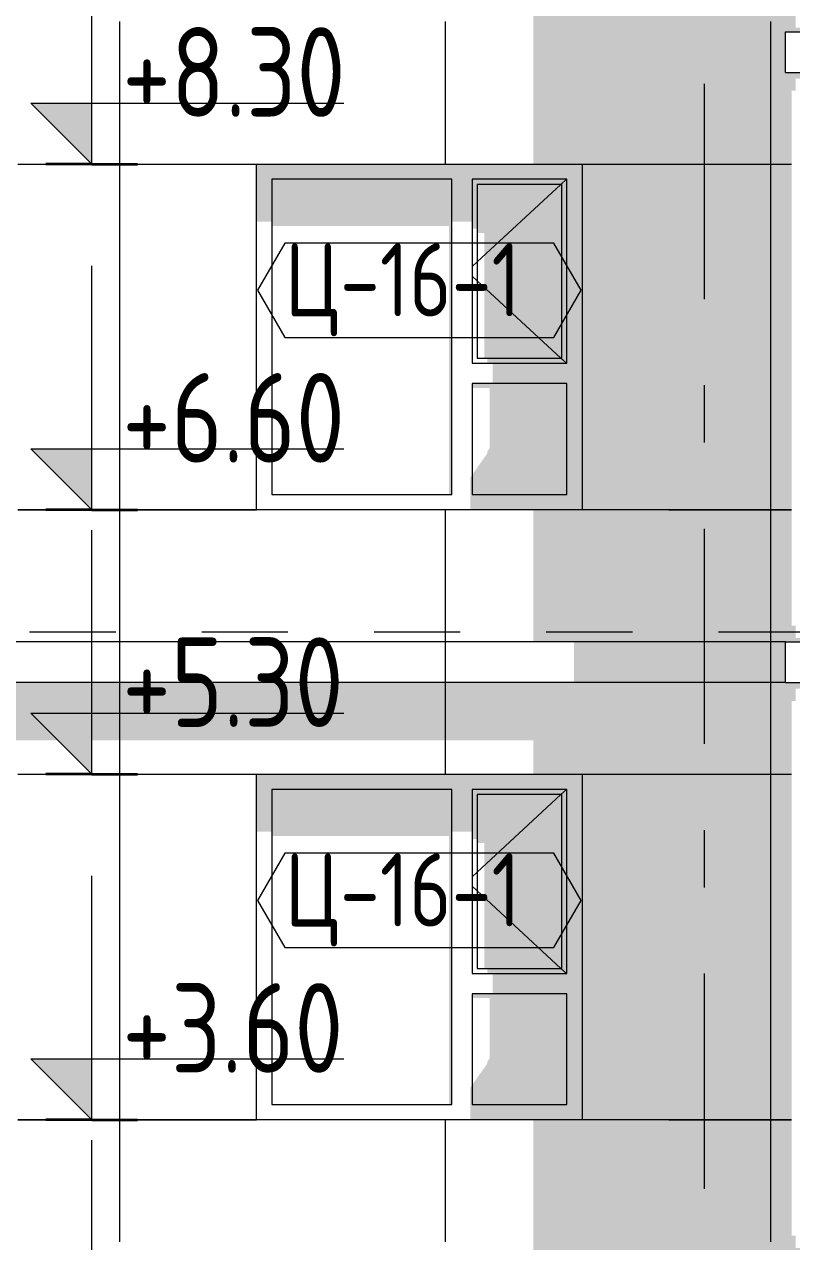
# Model space of a CAD drawing. Header units: millimetres. Extents: x 18162 to 7085488, y 72188 to 247925.
# Drawn here: x 5809667 to 5813439, y 109385 to 115371 of the extents above; entities that cross this region are included whole.
import ezdxf
from ezdxf.enums import TextEntityAlignment as Align

# ---------------------------------------------------------------- set-up
doc = ezdxf.new("R2010")
doc.units = ezdxf.units.MM
doc.header["$MEASUREMENT"] = 0
doc.linetypes.add('Dashed', pattern=[423.333333, 211.666667, -211.666667])
doc.linetypes.add('Double Dashed', pattern=[1093.611073, 529.166651, -211.666656, 141.111112, -211.666656])
for name, color, linetype in [('Archicad Windows', 7, 'Continuous'), ('Structural - Bearing', 7, 'Continuous'), ('Structural - Grid', 7, 'Continuous')]:
    doc.layers.add(name, color=color, linetype=linetype)
doc.styles.add('GENERATED_STYLE_3', font='', dxfattribs={"width": 0.8})
doc.styles.get('GENERATED_STYLE_3').set_extended_font_data('ISOCPEUR MON')
doc.dimstyles.new('GENERATED_STYLE__19', dxfattribs={"dimtxt": 440.00001, "dimasz": 228, "dimexe": 0.18, "dimexo": 31028.935828, "dimgap": 0, "dimtad": 1, "dimdec": 0, "dimzin": 0, "dimdsep": 46, "dimtxsty": 'GENERATED_STYLE_3', "dimblk": 'ARROWHEAD_2', "dimblk1": 'ARROWHEAD_2', "dimblk2": 'ARROWHEAD_2', "dimcen": 0.09, "dimclrd": 13, "dimclre": 13, "dimclrt": 13, "dimadec": 0, "dimazin": 0, "dimtfac": 1, "dimtdec": 4, "dimtmove": 0, "dimatfit": 3, "dimfxl": 1, "dimtolj": 1, "dimtzin": 0, "dimarcsym": 0})
doc.dimstyles.new('GENERATED_STYLE__20', dxfattribs={"dimtxt": 440.00001, "dimasz": 228, "dimexe": 0.18, "dimexo": 31229.618294, "dimgap": 0, "dimtad": 1, "dimdec": 0, "dimzin": 0, "dimdsep": 46, "dimtxsty": 'GENERATED_STYLE_3', "dimblk": 'ARROWHEAD_2', "dimblk1": 'ARROWHEAD_2', "dimblk2": 'ARROWHEAD_2', "dimcen": 0.09, "dimclrd": 13, "dimclre": 13, "dimclrt": 13, "dimadec": 0, "dimazin": 0, "dimtfac": 1, "dimtdec": 4, "dimtmove": 0, "dimatfit": 3, "dimfxl": 1, "dimtolj": 1, "dimtzin": 0, "dimarcsym": 0})
doc.dimstyles.new('GENERATED_STYLE__30', dxfattribs={"dimtxt": 440.00001, "dimasz": 228, "dimexe": 0.18, "dimexo": 0.0625, "dimgap": 0, "dimtad": 1, "dimdec": 0, "dimzin": 0, "dimdsep": 46, "dimtxsty": 'GENERATED_STYLE_3', "dimblk": 'ARROWHEAD_2', "dimblk1": 'ARROWHEAD_2', "dimblk2": 'ARROWHEAD_2', "dimcen": 0.09, "dimclrd": 13, "dimclre": 13, "dimclrt": 13, "dimadec": 0, "dimazin": 0, "dimtfac": 1, "dimtdec": 4, "dimtmove": 0, "dimatfit": 3, "dimfxl": 1, "dimtolj": 1, "dimtzin": 0, "dimarcsym": 0})

# ---------------------------------------------------------------- blocks, each defined once
blk = doc.blocks.new('*X2295', base_point=(5785635.3, 106384.1))
at = {"layer": 'Structural - Bearing', "color": 8, "linetype": 'Continuous', "lineweight": 13}
for p, q in [((5810135.3, 115384.1), (5810135.3, 115284.1)), ((5811735.3, 115384.1), (5811735.3, 115284.1)), ((5813335.3, 115384.1), (5813335.3, 115284.1))]:
    blk.add_line(p, q, dxfattribs=at)
blk = doc.blocks.new('*X2337', base_point=(5785635.3, 106384.1))
at = {"layer": 'Structural - Bearing', "color": 8, "linetype": 'Continuous', "lineweight": 13}
for p, q in [((5810135.3, 112134.1), (5810135.3, 109984.1)), ((5811735.3, 112134.1), (5811735.3, 111684.1)), ((5813335.3, 112134.1), (5813335.3, 109984.1)), ((5809635.3, 111684.1), (5810135.3, 111684.1)), ((5810135.3, 111684.1), (5810808.8, 111684.1)), ((5812408.8, 111684.1), (5812835.3, 111684.1)), ((5812835.3, 111684.1), (5813335.3, 111684.1)), ((5813335.3, 111684.1), (5813439.3, 111684.1)), ((5810135.3, 109984.1), (5809635.3, 109984.1)), ((5809635.3, 109984.1), (5810135.3, 109984.1)), ((5810135.3, 109984.1), (5810808.8, 109984.1)), ((5810135.3, 109984.1), (5810135.3, 109384.1)), ((5810808.8, 109984.1), (5810135.3, 109984.1)), ((5811735.3, 109984.1), (5811735.3, 109384.1)), ((5812835.3, 109984.1), (5812408.8, 109984.1)), ((5813335.3, 109984.1), (5812835.3, 109984.1)), ((5812835.3, 109984.1), (5813335.3, 109984.1)), ((5813335.3, 109984.1), (5813439.3, 109984.1)), ((5813335.3, 109984.1), (5813335.3, 109384.1)), ((5813439.3, 109984.1), (5813335.3, 109984.1))]:
    blk.add_line(p, q, dxfattribs=at)
blk = doc.blocks.new('*X2353', base_point=(5785635.3, 106384.1))
at = {"layer": 'Structural - Bearing', "color": 7, "linetype": 'Continuous', "lineweight": 9}
for p, q in [((5806935.3, 112334.1), (5806935.3, 112134.1)), ((5808535.3, 112334.1), (5808535.3, 112134.1)), ((5810135.3, 112334.1), (5810135.3, 112134.1)), ((5811735.3, 112334.1), (5811735.3, 112134.1)), ((5813335.3, 112334.1), (5813335.3, 112134.1))]:
    blk.add_line(p, q, dxfattribs=at)
blk = doc.blocks.new('*X2475', base_point=(5785635.3, 106384.1))
at = {"layer": 'Structural - Bearing', "color": 8, "linetype": 'Continuous', "lineweight": 13}
for p, q in [((5810135.3, 115284.1), (5810135.3, 112984.1)), ((5811735.3, 115284.1), (5811735.3, 114684.1)), ((5813335.3, 115284.1), (5813335.3, 112984.1)), ((5809635.3, 114684.1), (5810135.3, 114684.1)), ((5810135.3, 114684.1), (5811235.3, 114684.1)), ((5812408.8, 114684.1), (5812835.3, 114684.1)), ((5812835.3, 114684.1), (5813335.3, 114684.1)), ((5813335.3, 114684.1), (5813439.3, 114684.1)), ((5810135.3, 112984.1), (5809635.3, 112984.1)), ((5809635.3, 112984.1), (5810135.3, 112984.1)), ((5810135.3, 112984.1), (5810808.8, 112984.1)), ((5810135.3, 112984.1), (5810135.3, 112384.1)), ((5810808.8, 112984.1), (5810135.3, 112984.1)), ((5811735.3, 112984.1), (5811735.3, 112384.1)), ((5812835.3, 112984.1), (5812408.8, 112984.1)), ((5813335.3, 112984.1), (5812835.3, 112984.1)), ((5812835.3, 112984.1), (5813335.3, 112984.1)), ((5813335.3, 112984.1), (5813439.3, 112984.1)), ((5813335.3, 112984.1), (5813335.3, 112384.1)), ((5813439.3, 112984.1), (5813335.3, 112984.1)), ((5810135.3, 112384.1), (5810135.3, 112334.1)), ((5811735.3, 112384.1), (5811735.3, 112334.1)), ((5813335.3, 112384.1), (5813335.3, 112334.1))]:
    blk.add_line(p, q, dxfattribs=at)
blk = doc.blocks.new('*D2594', base_point=(5785635.3, 106384.1))
at = {"color": 12, "linetype": 'Continuous', "lineweight": 35}
for p, q in [((5838328.4, 109420.7), (5838628.4, 109247.5)), ((5838328.4, 109220.7), (5838628.4, 109047.5))]:
    blk.add_line(p, q, dxfattribs=at)
at = {"color": 13, "linetype": 'Continuous', "lineweight": 13}
blk.add_line((5838478.4, 109134.1), (5838478.4, 109334.1), dxfattribs=at)
blk = doc.blocks.new('ARROWHEAD_2')
at = {"color": 0, "linetype": 'Continuous', "lineweight": 0}
for p, q in [((-0.378, -0.655), (0.378, 0.655)), ((0, 0), (-1, 0))]:
    blk.add_line(p, q, dxfattribs=at)
blk = doc.blocks.new('*D2595', base_point=(5785635.3, 106384.1))
at = {"color": 12, "linetype": 'Continuous', "lineweight": 35}
for p, q in [((5838328.4, 112220.7), (5838628.4, 112047.5)), ((5838328.4, 109420.7), (5838628.4, 109247.5))]:
    blk.add_line(p, q, dxfattribs=at)
at = {"color": 13, "linetype": 'Continuous', "lineweight": 13}
for p, q in [((5838703.4, 112134.1), (5837187.8, 112134.1)), ((5838478.4, 109334.1), (5838478.4, 112134.1)), ((5838703.4, 109334.1), (5837187.8, 109334.1)), ((5838478.4, 109134.1), (5838478.4, 109334.1))]:
    blk.add_line(p, q, dxfattribs=at)
at = {"color": 13, "lineweight": 13, "char_height": 440, "attachment_point": 7, "rotation": 90, "style": 'GENERATED_STYLE_3'}
for s, insert in [('\\A1;{\\pql;\\fISOCPEUR MON|b0|i0|c0|p0;\\W0.800000;2,800}', (5838605.9, 110549.6)), ('\\A1;{\\pql;\\fISOCPEUR MON|b0|i0|c0|p0;\\W0.800000;200}', (5838518.1, 109420.8))]:
    blk.add_mtext(s, dxfattribs=dict(at, insert=insert))
blk = doc.blocks.new('*D2596', base_point=(5785635.3, 106384.1))
at = {"color": 13, "linetype": 'Continuous', "lineweight": 13}
for p, q in [((5838478.4, 112334.1), (5838478.4, 115134.1)), ((5838703.4, 112334.1), (5837187.8, 112334.1)), ((5838478.4, 112134.1), (5838478.4, 112334.1))]:
    blk.add_line(p, q, dxfattribs=at)
at = {"color": 12, "linetype": 'Continuous', "lineweight": 35}
for p, q in [((5838328.4, 112420.7), (5838628.4, 112247.5)), ((5838328.4, 112220.7), (5838628.4, 112047.5))]:
    blk.add_line(p, q, dxfattribs=at)
blk = doc.blocks.new('*D2597', base_point=(5785635.3, 106384.1))
at = {"color": 12, "linetype": 'Continuous', "lineweight": 35}
for p, q in [((5838328.4, 115220.7), (5838628.4, 115047.5)), ((5838328.4, 112420.7), (5838628.4, 112247.5))]:
    blk.add_line(p, q, dxfattribs=at)
at = {"color": 13, "linetype": 'Continuous', "lineweight": 13}
for p, q in [((5838703.4, 115134.1), (5837187.8, 115134.1)), ((5838478.4, 112334.1), (5838478.4, 115134.1))]:
    blk.add_line(p, q, dxfattribs=at)
at = {"color": 13, "lineweight": 13, "char_height": 440, "attachment_point": 7, "rotation": 90, "style": 'GENERATED_STYLE_3'}
for s, insert in [('\\A1;{\\pql;\\fISOCPEUR MON|b0|i0|c0|p0;\\W0.800000;2,800}', (5838605.9, 113549.6)), ('\\A1;{\\pql;\\fISOCPEUR MON|b0|i0|c0|p0;\\W0.800000;200}', (5838518.1, 112420.8))]:
    blk.add_mtext(s, dxfattribs=dict(at, insert=insert))
blk = doc.blocks.new('*D2598', base_point=(5785635.3, 106384.1))
at = {"color": 13, "linetype": 'Continuous', "lineweight": 13}
for p, q in [((5838478.4, 115334.1), (5838478.4, 118134.1)), ((5838703.4, 115334.1), (5837187.8, 115334.1)), ((5838478.4, 115134.1), (5838478.4, 115334.1)), ((5838703.4, 115134.1), (5837187.8, 115134.1))]:
    blk.add_line(p, q, dxfattribs=at)
at = {"color": 12, "linetype": 'Continuous', "lineweight": 35}
for p, q in [((5838328.4, 115420.7), (5838628.4, 115247.5)), ((5838328.4, 115220.7), (5838628.4, 115047.5))]:
    blk.add_line(p, q, dxfattribs=at)
blk = doc.blocks.new('*D2599', base_point=(5785635.3, 106384.1))
at = {"color": 12, "linetype": 'Continuous', "lineweight": 35}
for p, q in [((5838328.4, 118220.7), (5838628.4, 118047.5)), ((5838328.4, 115420.7), (5838628.4, 115247.5))]:
    blk.add_line(p, q, dxfattribs=at)
at = {"color": 13, "linetype": 'Continuous', "lineweight": 13}
for p, q in [((5838703.4, 118134.1), (5837187.8, 118134.1)), ((5838478.4, 115334.1), (5838478.4, 118134.1))]:
    blk.add_line(p, q, dxfattribs=at)
at = {"color": 13, "lineweight": 13, "char_height": 440, "attachment_point": 7, "rotation": 90, "style": 'GENERATED_STYLE_3'}
for s, insert in [('\\A1;{\\pql;\\fISOCPEUR MON|b0|i0|c0|p0;\\W0.800000;2,800}', (5838605.9, 116549.6)), ('\\A1;{\\pql;\\fISOCPEUR MON|b0|i0|c0|p0;\\W0.800000;200}', (5838518.1, 115420.8))]:
    blk.add_mtext(s, dxfattribs=dict(at, insert=insert))
blk = doc.blocks.new('*D2646', base_point=(5785635.3, 106384.1))
at = {"color": 13, "linetype": 'Continuous', "lineweight": 13}
for p, q in [((5801482.5, 156834.1), (5801482.5, 156980.8)), ((5816658.8, 156834.1), (5801257.5, 156834.1)), ((5801482.5, 102734.1), (5801482.5, 156834.1)), ((5806188.8, 102734.1), (5801257.5, 102734.1)), ((5801482.5, 102587.4), (5801482.5, 102734.1))]:
    blk.add_line(p, q, dxfattribs=at)
at = {"color": 12, "linetype": 'Continuous', "lineweight": 35}
for p, q in [((5801632.5, 156747.5), (5801332.5, 156920.7)), ((5801332.5, 102820.7), (5801632.5, 102647.5))]:
    blk.add_line(p, q, dxfattribs=at)
at = {"color": 13, "lineweight": 13, "insert": (5801610.1, 129125.4), "char_height": 440, "attachment_point": 7, "rotation": 90, "style": 'GENERATED_STYLE_3'}
blk.add_mtext('\\A1;{\\pql;\\fISOCPEUR MON|b0|i0|c0|p0;\\W0.800000;54,100}', dxfattribs=at)
blk = doc.blocks.new('Label_157_3', base_point=(5811608.8, 110829.1))
at = {"color": 13, "linetype": 'Continuous', "lineweight": 13, "flags": 128}
blk.add_lwpolyline([(5810813.7, 111063.3), (5810947.8, 110831.1), (5812269.9, 110831.1), (5812404, 111063.3), (5812269.9, 111295.6), (5810947.8, 111295.6)], close=True, dxfattribs=at)
at = {"color": 13, "lineweight": 13, "insert": (5810947.8, 111294.9), "char_height": 360, "attachment_point": 1, "style": 'GENERATED_STYLE_3'}
blk.add_mtext('\\A1;{\\pql;\\pt0,253000;\\fISOCPEUR MON|b0|i0|c0|p0;\\W0.800000;Ц-16-1\\fISOCPEUR MON|b0|i0|c0|p0;\\W0.800000;\\A1{\\H.66x;\\S^  ;}\\fISOCPEUR MON|b0|i0|c0|p0;\\W0.800000;\\fISOCPEUR MON|b0|i0|c0|p0;\\W0.800000;\\A1{\\H.66x;\\S^  ;}\\fISOCPEUR MON|b0|i0|c0|p0;\\W0.800000; \\fISOCPEUR MON|b0|i0|c0|p0;\\W0.800000;\\fISOCPEUR MON|b0|i0|c0|p0;\\W0.800000;\\fISOCPEUR MON|b0|i0|c0|p0;\\W0.800000;\\fISOCPEUR MON|b0|i0|c0|p0;\\W0.800000;\\fISOCPEUR MON|b0|i0|c0|p0;\\W0.800000;\\fISOCPEUR MON|b0|i0|c0|p0;\\W0.800000;\\fISOCPEUR MON|b0|i0|c0|p0;\\W0.800000;\\fISOCPEUR MON|b0|i0|c0|p0;\\W0.800000;\\fISOCPEUR MON|b0|i0|c0|p0;\\W0.800000;\\fISOCPEUR MON|b0|i0|c0|p0;\\W0.800000;\\fISOCPEUR MON|b0|i0|c0|p0;\\W0.800000;\\fISOCPEUR MON|b0|i0|c0|p0;\\W0.800000;\\fISOCPEUR MON|b0|i0|c0|p0;\\W0.800000;\\fISOCPEUR MON|b0|i0|c0|p0;\\W0.800000;\\fISOCPEUR MON|b0|i0|c0|p0;\\W0.800000;\\fISOCPEUR MON|b0|i0|c0|p0;\\W0.800000;\\fISOCPEUR MON|b0|i0|c0|p0;\\W0.800000;\\fISOCPEUR MON|b0|i0|c0|p0;\\W0.800000;\\fISOCPEUR MON|b0|i0|c0|p0;\\W0.800000;\\fISOCPEUR MON|b0|i0|c0|p0;\\W0.800000;\\fISOCPEUR MON|b0|i0|c0|p0;\\W0.800000;\\fISOCPEUR MON|b0|i0|c0|p0;\\W0.800000;\\fISOCPEUR MON|b0|i0|c0|p0;\\W0.800000;\\fISOCPEUR MON|b0|i0|c0|p0;\\W0.800000;\\fISOCPEUR MON|b0|i0|c0|p0;\\W0.800000;\\fISOCPEUR MON|b0|i0|c0|p0;\\W0.800000;\\fISOCPEUR MON|b0|i0|c0|p0;\\W0.800000;\\fISOCPEUR MON|b0|i0|c0|p0;\\W0.800000;\\fISOCPEUR MON|b0|i0|c0|p0;\\W0.800000;\\fISOCPEUR MON|b0|i0|c0|p0;\\W0.800000;\\fISOCPEUR MON|b0|i0|c0|p0;\\W0.800000;\\fISOCPEUR MON|b0|i0|c0|p0;\\W0.800000;\\fISOCPEUR MON|b0|i0|c0|p0;\\W0.800000;\\fISOCPEUR MON|b0|i0|c0|p0;\\W0.800000;\\fISOCPEUR MON|b0|i0|c0|p0;\\W0.800000;\\fISOCPEUR MON|b0|i0|c0|p0;\\W0.800000;\\fISOCPEUR MON|b0|i0|c0|p0;\\W0.800000;\\fISOCPEUR MON|b0|i0|c0|p0;\\W0.800000;\\fISOCPEUR MON|b0|i0|c0|p0;\\W0.800000;\\fISOCPEUR MON|b0|i0|c0|p0;\\W0.800000;\\fISOCPEUR MON|b0|i0|c0|p0;\\W0.800000;\\fISOCPEUR MON|b0|i0|c0|p0;\\W0.800000;\\fISOCPEUR MON|b0|i0|c0|p0;\\W0.800000;}', dxfattribs=at)
blk = doc.blocks.new('Label_198_3', base_point=(5811608.8, 113829.1))
at = {"color": 13, "linetype": 'Continuous', "lineweight": 13, "flags": 128}
blk.add_lwpolyline([(5810813.7, 114063.3), (5810947.8, 113831.1), (5812269.9, 113831.1), (5812404, 114063.3), (5812269.9, 114295.6), (5810947.8, 114295.6)], close=True, dxfattribs=at)
at = {"color": 13, "lineweight": 13, "insert": (5810947.8, 114294.9), "char_height": 360, "attachment_point": 1, "style": 'GENERATED_STYLE_3'}
blk.add_mtext('\\A1;{\\pql;\\pt0,253000;\\fISOCPEUR MON|b0|i0|c0|p0;\\W0.800000;Ц-16-1\\fISOCPEUR MON|b0|i0|c0|p0;\\W0.800000;\\A1{\\H.66x;\\S^  ;}\\fISOCPEUR MON|b0|i0|c0|p0;\\W0.800000;\\fISOCPEUR MON|b0|i0|c0|p0;\\W0.800000;\\A1{\\H.66x;\\S^  ;}\\fISOCPEUR MON|b0|i0|c0|p0;\\W0.800000; \\fISOCPEUR MON|b0|i0|c0|p0;\\W0.800000;\\fISOCPEUR MON|b0|i0|c0|p0;\\W0.800000;\\fISOCPEUR MON|b0|i0|c0|p0;\\W0.800000;\\fISOCPEUR MON|b0|i0|c0|p0;\\W0.800000;\\fISOCPEUR MON|b0|i0|c0|p0;\\W0.800000;\\fISOCPEUR MON|b0|i0|c0|p0;\\W0.800000;\\fISOCPEUR MON|b0|i0|c0|p0;\\W0.800000;\\fISOCPEUR MON|b0|i0|c0|p0;\\W0.800000;\\fISOCPEUR MON|b0|i0|c0|p0;\\W0.800000;\\fISOCPEUR MON|b0|i0|c0|p0;\\W0.800000;\\fISOCPEUR MON|b0|i0|c0|p0;\\W0.800000;\\fISOCPEUR MON|b0|i0|c0|p0;\\W0.800000;\\fISOCPEUR MON|b0|i0|c0|p0;\\W0.800000;\\fISOCPEUR MON|b0|i0|c0|p0;\\W0.800000;\\fISOCPEUR MON|b0|i0|c0|p0;\\W0.800000;\\fISOCPEUR MON|b0|i0|c0|p0;\\W0.800000;\\fISOCPEUR MON|b0|i0|c0|p0;\\W0.800000;\\fISOCPEUR MON|b0|i0|c0|p0;\\W0.800000;\\fISOCPEUR MON|b0|i0|c0|p0;\\W0.800000;\\fISOCPEUR MON|b0|i0|c0|p0;\\W0.800000;\\fISOCPEUR MON|b0|i0|c0|p0;\\W0.800000;\\fISOCPEUR MON|b0|i0|c0|p0;\\W0.800000;\\fISOCPEUR MON|b0|i0|c0|p0;\\W0.800000;\\fISOCPEUR MON|b0|i0|c0|p0;\\W0.800000;\\fISOCPEUR MON|b0|i0|c0|p0;\\W0.800000;\\fISOCPEUR MON|b0|i0|c0|p0;\\W0.800000;\\fISOCPEUR MON|b0|i0|c0|p0;\\W0.800000;\\fISOCPEUR MON|b0|i0|c0|p0;\\W0.800000;\\fISOCPEUR MON|b0|i0|c0|p0;\\W0.800000;\\fISOCPEUR MON|b0|i0|c0|p0;\\W0.800000;\\fISOCPEUR MON|b0|i0|c0|p0;\\W0.800000;\\fISOCPEUR MON|b0|i0|c0|p0;\\W0.800000;\\fISOCPEUR MON|b0|i0|c0|p0;\\W0.800000;\\fISOCPEUR MON|b0|i0|c0|p0;\\W0.800000;\\fISOCPEUR MON|b0|i0|c0|p0;\\W0.800000;\\fISOCPEUR MON|b0|i0|c0|p0;\\W0.800000;\\fISOCPEUR MON|b0|i0|c0|p0;\\W0.800000;\\fISOCPEUR MON|b0|i0|c0|p0;\\W0.800000;\\fISOCPEUR MON|b0|i0|c0|p0;\\W0.800000;\\fISOCPEUR MON|b0|i0|c0|p0;\\W0.800000;\\fISOCPEUR MON|b0|i0|c0|p0;\\W0.800000;\\fISOCPEUR MON|b0|i0|c0|p0;\\W0.800000;\\fISOCPEUR MON|b0|i0|c0|p0;\\W0.800000;}', dxfattribs=at)
blk = doc.blocks.new('Standard grid marker[375]_3', base_point=(5813008.8, 166384.1))
at = {"layer": 'Structural - Grid', "color": 13, "linetype": 'Double Dashed', "lineweight": 13, "ltscale": 2}
blk.add_line((5813008.8, 165384.1), (5813008.8, 100884.1), dxfattribs=at)
at = {"layer": 'Structural - Grid', "color": 13, "lineweight": 13, "style": 'GENERATED_STYLE_3'}
blk.add_attdef('AC_MarkerText_1', text='', height=500, rotation=360, dxfattribs=at).set_placement((5813008.8, 99534.1), align=Align.TOP_CENTER)

msp = doc.modelspace()

# ---------------------------------------------------------------- hatches: boundary and pattern name
at = {"linetype": 'Continuous', "lineweight": 13}
for points in [[(5809998.1, 114684.1), (5809998.1, 114984.1), (5809698.1, 114984.1)], [(5809998.1, 112984.1), (5809998.1, 113284.1), (5809698.1, 113284.1)], [(5809998.1, 111684.1), (5809998.1, 111984.1), (5809698.1, 111984.1)], [(5809998.1, 109984.1), (5809998.1, 110284.1), (5809698.1, 110284.1)]]:
    msp.add_hatch(color=13, dxfattribs=at).paths.add_polyline_path(points)
at = {"layer": 'Archicad Windows', "linetype": 'Continuous', "lineweight": 0}
for points in [[(5811768.8, 114609.1), (5811868.8, 114609.1), (5812333.8, 114609.1), (5812408.8, 114609.1), (5812408.8, 114684.1), (5810808.8, 114684.1), (5810808.8, 114609.1), (5810883.8, 114609.1)], [(5810883.8, 114609.1), (5810808.8, 114609.1), (5810808.8, 114401.2), (5810883.8, 114401.2)], [(5811768.8, 114609.1), (5810883.8, 114609.1), (5810883.8, 114380), (5811753.8, 114380), (5811753.8, 113059.1), (5811768.8, 113059.1)], [(5811768.8, 114401.2), (5811868.8, 114401.2), (5811868.8, 114609.1), (5811768.8, 114609.1)], [(5812333.8, 114609.1), (5811868.8, 114609.1), (5811868.8, 114584.1), (5811893.8, 114584.1), (5812308.8, 114584.1), (5812333.8, 114584.1)], [(5811868.8, 114584.1), (5811868.8, 114365.9), (5811893.8, 114365.9), (5811893.8, 114584.1)], [(5812308.8, 114584.1), (5811893.8, 114584.1), (5811893.8, 114344.7), (5811928.8, 114344.7), (5811928.8, 113729.1), (5812308.8, 113729.1)], [(5812308.8, 113729.1), (5812333.8, 113729.1), (5812333.8, 114584.1), (5812308.8, 114584.1)], [(5812333.8, 113704.1), (5812333.8, 113604.1), (5812333.8, 113059.1), (5812408.8, 113059.1), (5812408.8, 114609.1), (5812333.8, 114609.1)], [(5812333.8, 113729.1), (5811943.8, 113729.1), (5811943.8, 113704.1), (5812333.8, 113704.1)], [(5812333.8, 113704.1), (5811968.8, 113704.1), (5811968.8, 113604.1), (5812333.8, 113604.1)], [(5812333.8, 113604.1), (5811868.8, 113604.1), (5811868.8, 113582.9), (5811953.8, 113582.9), (5811953.8, 113285.7), (5811943.8, 113271.5), (5811943.8, 113262.2), (5811868.8, 113156.2), (5811868.8, 113059.1), (5812333.8, 113059.1)], [(5811868.8, 113156.2), (5811858.8, 113142), (5811858.8, 113059.1), (5811868.8, 113059.1)], [(5812408.8, 113059.1), (5811858.8, 113059.1), (5811858.8, 112984.1), (5812408.8, 112984.1)], [(5810808.8, 111609.1), (5810883.8, 111609.1), (5811768.8, 111609.1), (5811868.8, 111609.1), (5812333.8, 111609.1), (5812408.8, 111609.1), (5812408.8, 111684.1), (5810808.8, 111684.1)], [(5810883.8, 111609.1), (5810808.8, 111609.1), (5810808.8, 111401.2), (5810883.8, 111401.2)], [(5811768.8, 111609.1), (5810883.8, 111609.1), (5810883.8, 111380), (5811753.8, 111380), (5811753.8, 110059.1), (5811768.8, 110059.1)], [(5811768.8, 111401.2), (5811868.8, 111401.2), (5811868.8, 111609.1), (5811768.8, 111609.1)], [(5812333.8, 111609.1), (5811868.8, 111609.1), (5811868.8, 111584.1), (5811893.8, 111584.1), (5812308.8, 111584.1), (5812333.8, 111584.1)], [(5811868.8, 111584.1), (5811868.8, 111365.9), (5811893.8, 111365.9), (5811893.8, 111584.1)], [(5812308.8, 111584.1), (5811893.8, 111584.1), (5811893.8, 111344.7), (5811928.8, 111344.7), (5811928.8, 110729.1), (5812308.8, 110729.1)], [(5812308.8, 111584.1), (5812308.8, 110729.1), (5812333.8, 110729.1), (5812333.8, 111584.1)], [(5812333.8, 110704.1), (5812333.8, 110604.1), (5812333.8, 110059.1), (5812408.8, 110059.1), (5812408.8, 111609.1), (5812333.8, 111609.1)], [(5812333.8, 110729.1), (5811943.8, 110729.1), (5811943.8, 110704.1), (5812333.8, 110704.1)], [(5812333.8, 110704.1), (5811968.8, 110704.1), (5811968.8, 110604.1), (5812333.8, 110604.1)], [(5811868.8, 110582.9), (5811953.8, 110582.9), (5811953.8, 110285.7), (5811943.8, 110271.5), (5811943.8, 110262.2), (5811868.8, 110156.2), (5811868.8, 110059.1), (5812333.8, 110059.1), (5812333.8, 110604.1), (5811868.8, 110604.1)], [(5811858.8, 110142), (5811858.8, 110059.1), (5811868.8, 110059.1), (5811868.8, 110156.2)], [(5811858.8, 110059.1), (5811858.8, 109984.1), (5812408.8, 109984.1), (5812408.8, 110059.1)]]:
    msp.add_hatch(color=49, dxfattribs=at).paths.add_polyline_path(points)
at = {"layer": 'Structural - Bearing', "linetype": 'Continuous', "lineweight": 0}
for points in [[(5813408.8, 118284.1), (5812168.8, 118284.1), (5812168.8, 117684.1), (5812408.8, 117684.1), (5812408.8, 115984.1), (5812168.8, 115984.1), (5812168.8, 115284.1), (5813408.8, 115284.1), (5813408.8, 115334.1), (5816958.8, 115334.1), (5816958.8, 115354.1), (5813458.8, 115354.1), (5813458.8, 115414.1), (5813439.3, 115414.1), (5813439.3, 118044.1), (5813458.8, 118044.1), (5813458.8, 118104.1), (5816958.8, 118104.1), (5816958.8, 118134.1), (5813408.8, 118134.1)], [(5812168.8, 112334.1), (5813408.4, 112334.1), (5813408.4, 112284.1), (5813408.8, 112284.1), (5813408.8, 112334.1), (5813596.8, 112334.1), (5813596.8, 112354.1), (5813458.8, 112354.1), (5813458.8, 112414.1), (5813439.3, 112414.1), (5813439.3, 115044.1), (5813458.8, 115044.1), (5813458.8, 115104.1), (5816958.8, 115104.1), (5816958.8, 115134.1), (5813408.8, 115134.1), (5813408.8, 115284.1), (5812168.8, 115284.1), (5812168.8, 114684.1), (5812408.8, 114684.1), (5812408.8, 112984.1), (5812168.8, 112984.1)], [(5812369.4, 112334.1), (5812369.4, 112134.1), (5813408.4, 112134.1), (5813408.4, 112334.1)], [(5806208.8, 111850.5), (5812168.8, 111850.5), (5812168.8, 111684.1), (5812408.8, 111684.1), (5812408.8, 109984.1), (5812168.8, 109984.1), (5812168.8, 109284.1), (5813408.8, 109284.1), (5813408.8, 109334.1), (5813596.8, 109334.1), (5813596.8, 109354.1), (5813458.8, 109354.1), (5813458.8, 109414.1), (5813439.3, 109414.1), (5813439.3, 112044.1), (5813458.8, 112044.1), (5813458.8, 112104.1), (5816958.8, 112104.1), (5816958.8, 112134.1), (5813408.8, 112134.1), (5813408.8, 112284.1), (5813408.4, 112284.1), (5813408.4, 112134.1), (5806208.8, 112134.1)]]:
    msp.add_hatch(color=49, dxfattribs=at).paths.add_polyline_path(points)

# ---------------------------------------------------------------- linework, layer by layer
at = {"color": 13, "linetype": 'Continuous', "lineweight": 13}
for p, q in [((5809998.1, 114684.1), (5809998.1, 115884.1)), ((5809998.1, 114684.1), (5809698.1, 114984.1)), ((5809698.1, 114984.1), (5809998.1, 114984.1)), ((5809998.1, 114984.1), (5811237.1, 114984.1)), ((5809998.1, 112984.1), (5809998.1, 114184.1)), ((5809998.1, 112984.1), (5809698.1, 113284.1)), ((5809698.1, 113284.1), (5809998.1, 113284.1)), ((5809998.1, 113284.1), (5811237.1, 113284.1)), ((5809998.1, 111684.1), (5809998.1, 112884.1)), ((5809998.1, 111684.1), (5809698.1, 111984.1)), ((5809698.1, 111984.1), (5809998.1, 111984.1)), ((5809998.1, 111984.1), (5811237.1, 111984.1)), ((5809998.1, 109984.1), (5809998.1, 111184.1)), ((5809998.1, 109984.1), (5809698.1, 110284.1)), ((5809698.1, 110284.1), (5809998.1, 110284.1)), ((5809998.1, 110284.1), (5811237.1, 110284.1)), ((5809998.1, 108684.1), (5809998.1, 109884.1))]:
    msp.add_line(p, q, dxfattribs=at)
at = {"color": 12, "linetype": 'Continuous', "lineweight": 35}
for p, q in [((5809998.1, 114684.1), (5809773.1, 114684.1)), ((5809998.1, 114684.1), (5810223.1, 114684.1)), ((5809998.1, 112984.1), (5809773.1, 112984.1)), ((5809998.1, 112984.1), (5810223.1, 112984.1)), ((5809998.1, 111684.1), (5809773.1, 111684.1)), ((5809998.1, 111684.1), (5810223.1, 111684.1)), ((5809998.1, 109984.1), (5809773.1, 109984.1)), ((5809998.1, 109984.1), (5810223.1, 109984.1))]:
    msp.add_line(p, q, dxfattribs=at)
at = {"color": 8, "linetype": 'Dashed', "lineweight": 13, "ltscale": 2}
msp.add_line((5800379.4, 112384.1), (5841359.8, 112384.1), dxfattribs=at)
at = {"layer": 'Archicad Windows', "color": 7, "linetype": 'Continuous', "lineweight": 13}
for p, q in [((5810808.8, 114684.1), (5812408.8, 114684.1)), ((5810808.8, 112984.1), (5810808.8, 114684.1)), ((5812408.8, 114684.1), (5812408.8, 112984.1)), ((5812408.8, 112984.1), (5810808.8, 112984.1)), ((5810808.8, 109984.1), (5810808.8, 111684.1)), ((5810808.8, 111684.1), (5812408.8, 111684.1)), ((5812408.8, 111684.1), (5812408.8, 109984.1)), ((5812408.8, 109984.1), (5810808.8, 109984.1))]:
    msp.add_line(p, q, dxfattribs=at)
at = {"layer": 'Archicad Windows', "color": 7, "linetype": 'Continuous', "lineweight": 9}
for p, q in [((5810883.8, 114609.1), (5810883.8, 113059.1)), ((5811768.8, 114609.1), (5810883.8, 114609.1)), ((5811768.8, 113059.1), (5811768.8, 114609.1)), ((5811868.8, 114609.1), (5811868.8, 113704.1)), ((5812333.8, 114609.1), (5811868.8, 114609.1)), ((5811893.8, 114584.1), (5811893.8, 113729.1)), ((5812308.8, 114584.1), (5811893.8, 114584.1)), ((5812304.9, 114584.1), (5811893.8, 114202.9)), ((5812331.9, 114609.1), (5812304.9, 114584.1)), ((5812308.8, 113729.1), (5812308.8, 114584.1)), ((5812333.8, 113704.1), (5812333.8, 114609.1)), ((5811893.8, 114202.9), (5811868.8, 114179.7)), ((5811893.8, 114110.2), (5811868.8, 114133.4)), ((5812304.9, 113729.1), (5811893.8, 114110.2)), ((5811893.8, 113729.1), (5812308.8, 113729.1)), ((5812331.9, 113704.1), (5812304.9, 113729.1)), ((5811868.8, 113704.1), (5812333.8, 113704.1)), ((5811868.8, 113604.1), (5811868.8, 113059.1)), ((5812333.8, 113604.1), (5811868.8, 113604.1)), ((5812333.8, 113059.1), (5812333.8, 113604.1)), ((5810883.8, 113059.1), (5811768.8, 113059.1)), ((5811868.8, 113059.1), (5812333.8, 113059.1)), ((5810883.8, 111609.1), (5810883.8, 110059.1)), ((5811768.8, 111609.1), (5810883.8, 111609.1)), ((5811768.8, 110059.1), (5811768.8, 111609.1)), ((5811868.8, 111609.1), (5811868.8, 110704.1)), ((5812333.8, 111609.1), (5811868.8, 111609.1)), ((5811893.8, 111584.1), (5811893.8, 110729.1)), ((5812308.8, 111584.1), (5811893.8, 111584.1)), ((5812304.9, 111584.1), (5811893.8, 111202.9)), ((5812331.9, 111609.1), (5812304.9, 111584.1)), ((5812308.8, 110729.1), (5812308.8, 111584.1)), ((5812333.8, 110704.1), (5812333.8, 111609.1)), ((5811893.8, 111202.9), (5811868.8, 111179.7)), ((5811893.8, 111110.2), (5811868.8, 111133.4)), ((5812304.9, 110729.1), (5811893.8, 111110.2)), ((5811868.8, 110704.1), (5812333.8, 110704.1)), ((5811893.8, 110729.1), (5812308.8, 110729.1)), ((5812331.9, 110704.1), (5812304.9, 110729.1)), ((5811868.8, 110604.1), (5811868.8, 110059.1)), ((5812333.8, 110604.1), (5811868.8, 110604.1)), ((5812333.8, 110059.1), (5812333.8, 110604.1)), ((5810883.8, 110059.1), (5811768.8, 110059.1)), ((5811868.8, 110059.1), (5812333.8, 110059.1))]:
    msp.add_line(p, q, dxfattribs=at)
at = {"layer": 'Structural - Bearing', "color": 7, "linetype": 'Continuous', "lineweight": 13}
for p, q in [((5813408.8, 115134.1), (5813408.8, 115334.1)), ((5813408.8, 115334.1), (5820608.8, 115334.1)), ((5813408.8, 115134.1), (5820608.8, 115134.1)), ((5813408.4, 112334.1), (5805958.1, 112334.1)), ((5813408.4, 112134.1), (5813408.4, 112334.1)), ((5813408.8, 112134.1), (5813408.8, 112334.1)), ((5813408.8, 112334.1), (5820608.8, 112334.1)), ((5813408.8, 112284.1), (5813408.4, 112284.1)), ((5813408.4, 112134.1), (5805958.1, 112134.1)), ((5813408.8, 112134.1), (5820608.8, 112134.1))]:
    msp.add_line(p, q, dxfattribs=at)

# ---------------------------------------------------------------- block references
at = {"color": 12, "linetype": 'Continuous', "lineweight": 13}
for name, p in [('Label_198_3', (5811608.8, 113829.1)), ('Label_157_3', (5811608.8, 110829.1))]:
    msp.add_blockref(name, p, dxfattribs=at)
at = {"layer": 'Structural - Bearing', "lineweight": 0}
for name in ['*X2295', '*X2475', '*X2353', '*X2337']:
    msp.add_blockref(name, (5785635.3, 106384.1), dxfattribs=at)
at = {"layer": 'Structural - Grid', "color": 13, "linetype": 'Continuous', "lineweight": 13}
msp.add_blockref('Standard grid marker[375]_3', (5813008.8, 166384.1), dxfattribs=at)

# ---------------------------------------------------------------- texts
at = {"color": 13, "lineweight": 13, "char_height": 440, "attachment_point": 7, "style": 'GENERATED_STYLE_3'}
for s, insert in [('\\A1;{\\pql;\\fISOCPEUR MON|b0|i0|c0|p0;\\W0.800000;+8.30}', (5810148.1, 114916.3)), ('\\A1;{\\pql;\\fISOCPEUR MON|b0|i0|c0|p0;\\W0.800000;+6.60}', (5810148.1, 113216.3)), ('\\A1;{\\pql;\\fISOCPEUR MON|b0|i0|c0|p0;\\W0.800000;+5.30}', (5810148.1, 111916.3)), ('\\A1;{\\pql;\\fISOCPEUR MON|b0|i0|c0|p0;\\W0.800000;+3.60}', (5810148.1, 110216.3))]:
    msp.add_mtext(s, dxfattribs=dict(at, insert=insert))

# ---------------------------------------------------------------- dimensions: what is measured, and where the dimension line sits
at = {"color": 13, "linetype": 'Continuous', "lineweight": 13}
for base, p1, p2, dimstyle, picture, middle in [((5801482.5, 156834.1), (5806188.8, 102734.1), (5816658.8, 156834.1), 'GENERATED_STYLE__30', '*D2646', (5801174.5, 130029.9)), ((5838478.4, 118134.1), (5805483.8, 115334.1), (5805483.8, 118134.1), 'GENERATED_STYLE__19', '*D2599', (5838170.4, 117286.7)), ((5838478.4, 115334.1), (5805483.8, 115134.1), (5805483.8, 115334.1), 'GENERATED_STYLE__19', '*D2598', (5838170.4, 115923)), ((5838478.4, 115134.1), (5805383.5, 112334.1), (5805483.8, 115134.1), 'GENERATED_STYLE__19', '*D2597', (5838170.4, 114286.7)), ((5838478.4, 112334.1), (5805383.5, 112134.1), (5805383.5, 112334.1), 'GENERATED_STYLE__20', '*D2596', (5838170.4, 112923)), ((5838478.4, 112134.1), (5805483.8, 109334.1), (5805383.5, 112134.1), 'GENERATED_STYLE__20', '*D2595', (5838170.4, 111286.7)), ((5838478.4, 109334.1), (5805483.8, 109134.1), (5805483.8, 109334.1), 'GENERATED_STYLE__19', '*D2594', (5838170.4, 109923))]:
    dim = msp.add_linear_dim(base=base, p1=p1, p2=p2, angle=90, dimstyle=dimstyle, dxfattribs=at)
    dim.commit()
    dim.dimension.update_dxf_attribs({"geometry": picture, "text_midpoint": middle, "dimtype": 160, "text_rotation": 90})

doc.saveas('drawing.dxf')
